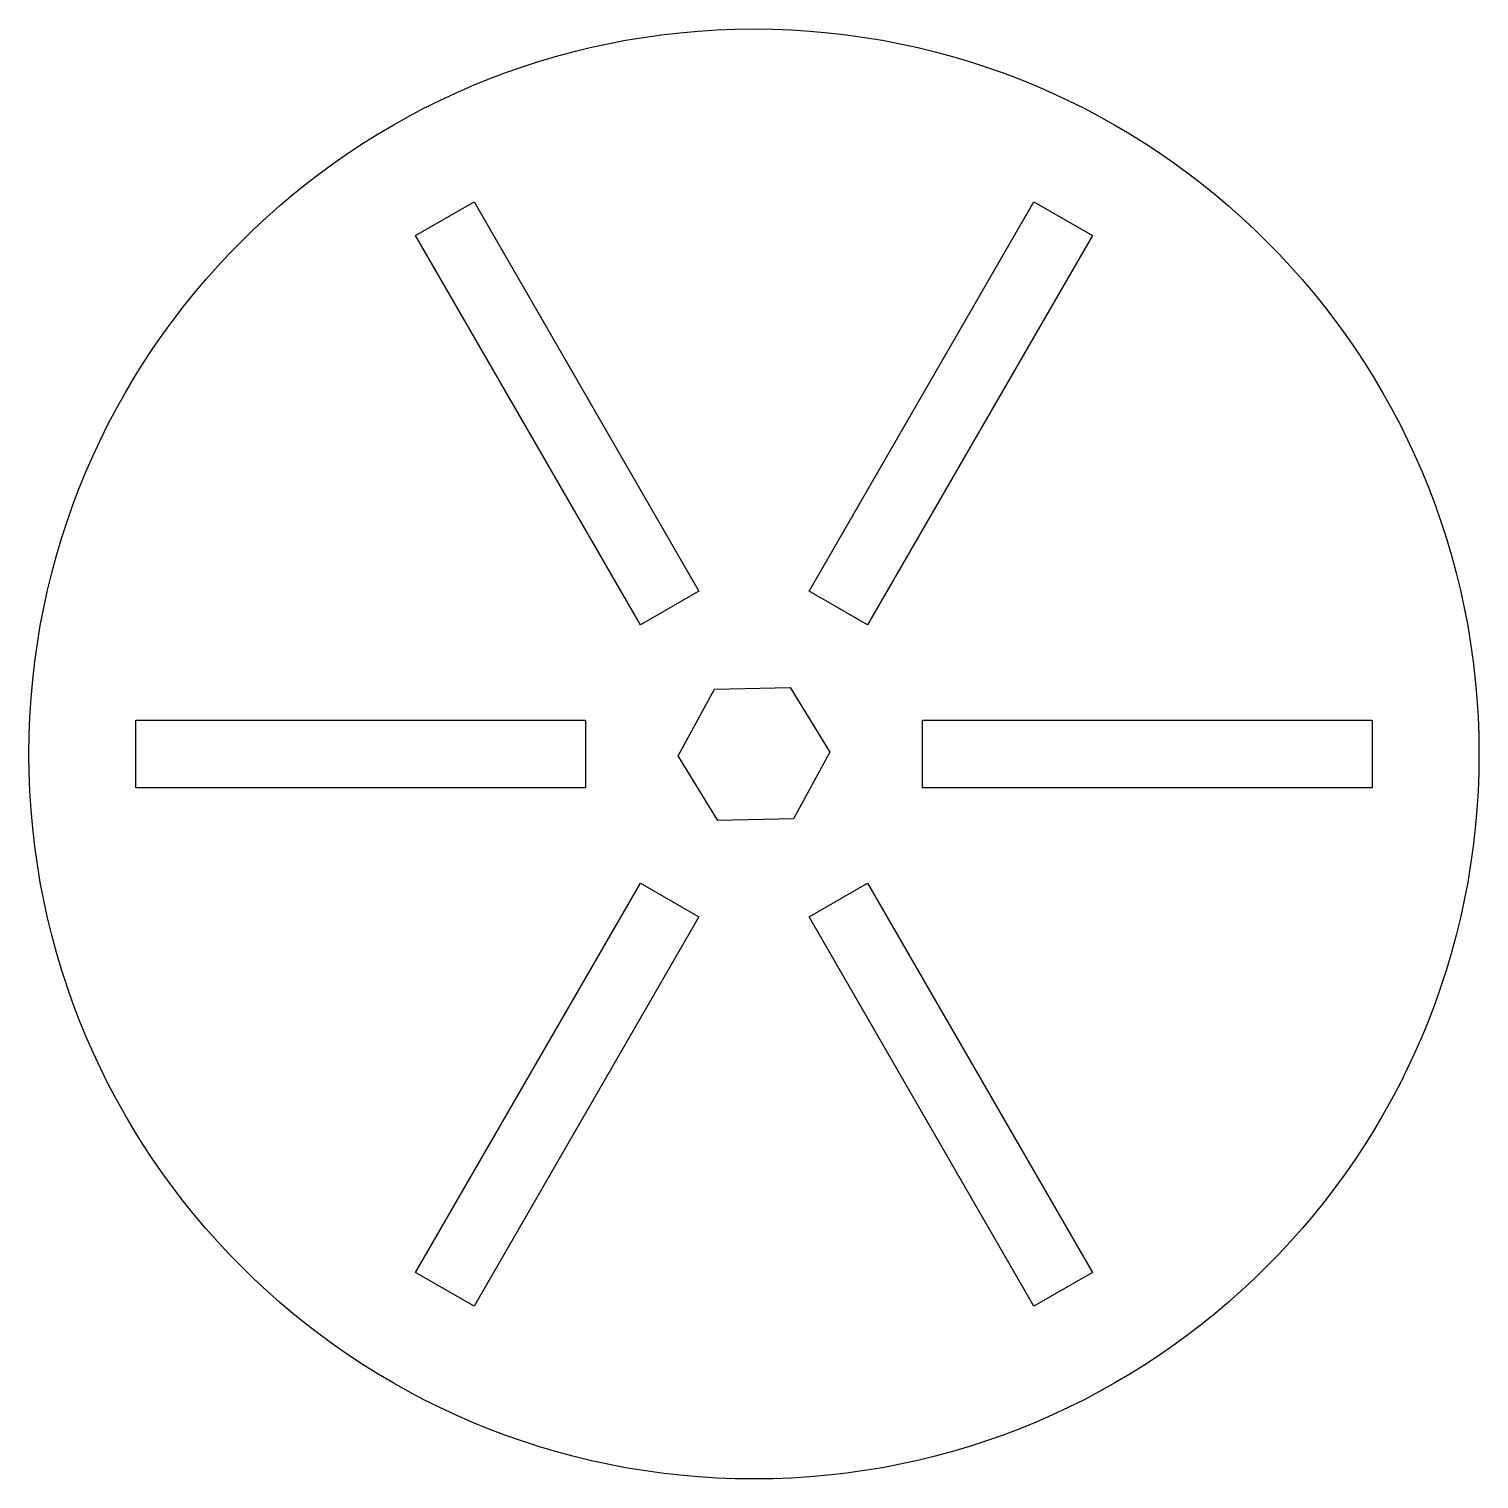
# Model space of a CAD drawing. Header units: millimetres. Extents: x -64 to 64, y -64 to 64.
import ezdxf

# ---------------------------------------------------------------- set-up
doc = ezdxf.new("R2010")
doc.units = ezdxf.units.MM

msp = doc.modelspace()

# ---------------------------------------------------------------- linework, layer by layer
for points in [[(-4.9, 14.49), (-10.1, 11.49), (-30.1, 46.13), (-24.9, 49.13)], [(10.1, 11.49), (4.9, 14.49), (24.9, 49.13), (30.1, 46.13)], [(-3.52, 5.76), (3.23, 5.93), (6.75, 0.17), (3.52, -5.76), (-3.23, -5.93), (-6.75, -0.17)], [(-15, 3), (-15, -3), (-55, -3), (-55, 3)], [(15, -3), (15, 3), (55, 3), (55, -3)], [(-10.1, -11.49), (-4.9, -14.49), (-24.9, -49.13), (-30.1, -46.13)], [(4.9, -14.49), (10.1, -11.49), (30.1, -46.13), (24.9, -49.13)]]:
    msp.add_lwpolyline(points, close=True)
msp.add_circle((0, 0), 64.5)

doc.saveas('drawing.dxf')
